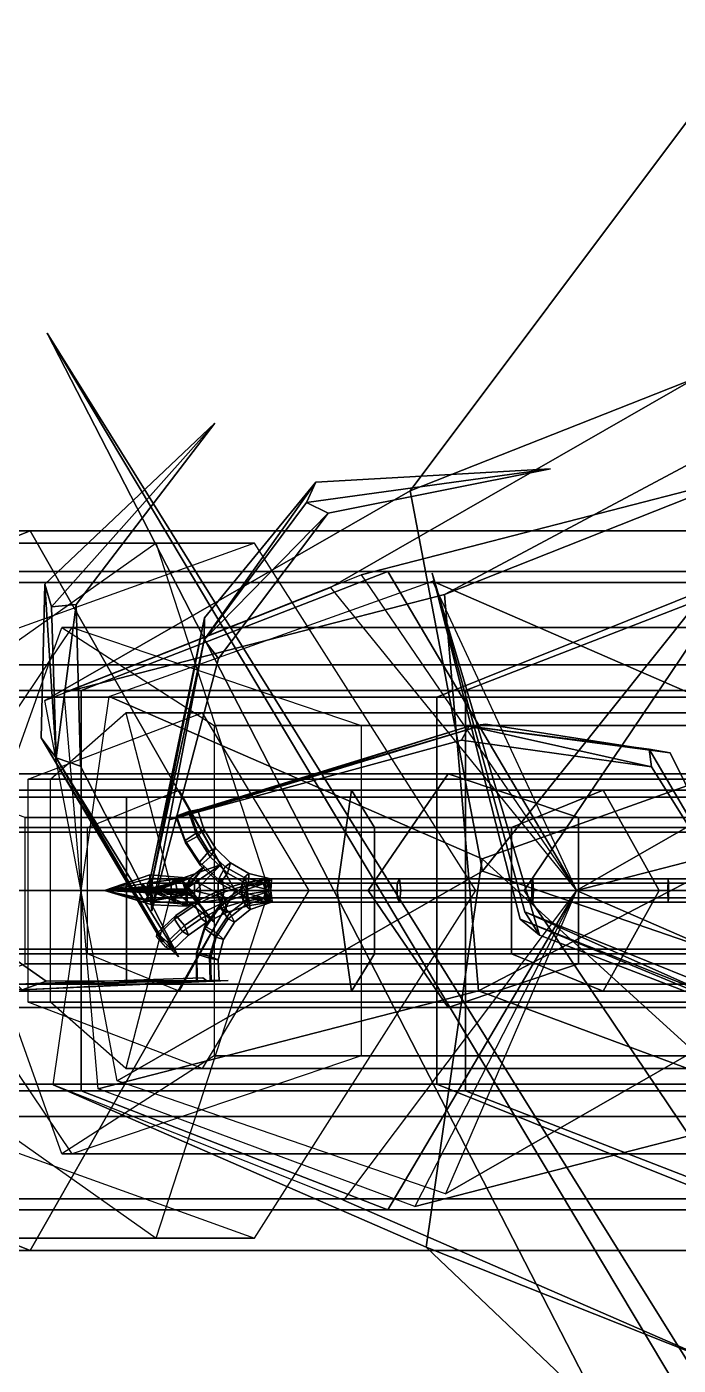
# Model space of a CAD drawing. Header units: metres. Extents: x -236 to 197, y -84 to 78.
# Drawn here: x 49.11 to 52.91, y -2.76 to 5.03 of the extents above; entities that cross this region are included whole.
import ezdxf

# ---------------------------------------------------------------- set-up
doc = ezdxf.new("R2010")
doc.units = ezdxf.units.M

msp = doc.modelspace()

# ---------------------------------------------------------------- linework, layer by layer
at = {"layer": 'Lacypla_Intrnd', "color": 3}
for points in [[(37.9834, 2.0213, 430.1003), (49.8681, 2.0213, 436.0681), (48.7991, 1.268, 438.1918), (36.5207, 1.268, 431.9746)], [(38.8823, 0, 428.9485), (50.525, 0, 434.7632), (49.8681, 2.0213, 436.0681), (37.9834, 2.0213, 430.1003)], [(44.138, 2.0213, 685.0472), (50.4405, 2.0213, 696.8314), (48.3437, 1.268, 697.9521), (41.9415, 1.268, 685.957)], [(45.4878, 0, 684.4881), (51.7289, 0, 696.1427), (50.4405, 2.0213, 696.8314), (44.138, 2.0213, 685.0472)], [(49.3795, 1.5316, 697.3283), (53.0419, 1.5316, 706.8227), (52.009, 0, 707.2211), (48.3466, 0, 697.7267)], [(49.3185, 1.5316, 437.1048), (58.1727, 1.5316, 442.1207), (57.627, 0, 443.084), (48.7728, 0, 438.0681)], [(50.2065, 0.9609, 435.5373), (59.0608, 0.9609, 440.5531), (58.1727, 1.5316, 442.1207), (49.3185, 1.5316, 437.1048)], [(51.0605, 0.9609, 696.6799), (54.7228, 0.9609, 706.1743), (53.0419, 1.5316, 706.8227), (49.3795, 1.5316, 697.3283)], [(53.0419, 1.5316, 706.8227), (55.4958, 1.5316, 716.6348), (54.4219, 0, 716.9039), (52.009, 0, 707.2211)], [(50.2065, -0.9609, 435.5373), (59.0608, -0.9609, 440.5531), (59.0608, 0.9609, 440.5531), (50.2065, 0.9609, 435.5373)], [(51.0605, -0.9609, 696.6799), (54.7228, -0.9609, 706.1743), (54.7228, 0.9609, 706.1743), (51.0605, 0.9609, 696.6799)], [(47.198, 0.5855, 219.884), (51.004, 0.5855, 220.6413), (50.9214, 0, 221.0563), (47.1359, 0, 220.3026)], [(47.2991, 0.3673, 219.2027), (51.1383, 0.3673, 219.9658), (51.004, 0.5855, 220.6413), (47.198, 0.5855, 219.884)], [(50.0011, 0.5855, 697.0235), (52.4689, 0.5855, 700.0305), (51.9365, 0.3673, 700.4674), (49.4687, 0.3673, 697.4604)], [(50.3282, 0, 696.755), (52.796, 0, 699.762), (52.4689, 0.5855, 700.0305), (50.0011, 0.5855, 697.0235)], [(51.004, 0.5855, 220.6413), (54.7681, 0.5855, 221.5844), (54.6653, 0, 221.9949), (50.9214, 0, 221.0563)], [(51.1383, 0.3673, 219.9658), (54.9354, 0.3673, 220.9163), (54.7681, 0.5855, 221.5844), (51.004, 0.5855, 220.6413)], [(52.4689, 0.5855, 700.0305), (55.4491, 0.5855, 702.4714), (55.0122, 0.3673, 703.0038), (51.9365, 0.3673, 700.4674)], [(52.796, 0, 699.762), (55.7176, 0, 702.1443), (55.4491, 0.5855, 702.4714), (52.4689, 0.5855, 700.0305)], [(47.2991, -0.3673, 219.2027), (51.1383, -0.3673, 219.9658), (51.1383, 0.3673, 219.9658), (47.2991, 0.3673, 219.2027)], [(49.4687, 0.3673, 697.4604), (51.9365, 0.3673, 700.4674), (51.9365, -0.3673, 700.4674), (49.4687, -0.3673, 697.4604)], [(51.1383, -0.3673, 219.9658), (54.9354, -0.3673, 220.9163), (54.9354, 0.3673, 220.9163), (51.1383, 0.3673, 219.9658)], [(51.9365, 0.3673, 700.4674), (55.0122, 0.3673, 703.0038), (55.0122, -0.3673, 703.0038), (51.9365, -0.3673, 700.4674)], [(37.9834, -2.0213, 430.1003), (49.8681, -2.0213, 436.0681), (50.525, 0, 434.7632), (38.8823, 0, 428.9485)], [(44.138, -2.0213, 685.0472), (50.4405, -2.0213, 696.8314), (51.7289, 0, 696.1427), (45.4878, 0, 684.4881)], [(47.1359, 0, 220.3026), (50.9214, 0, 221.0563), (51.004, -0.5855, 220.6413), (47.198, -0.5855, 219.884)], [(48.3466, 0, 697.7267), (52.009, 0, 707.2211), (53.0419, -1.5316, 706.8227), (49.3795, -1.5316, 697.3283)], [(48.7728, 0, 438.0681), (57.627, 0, 443.084), (58.1727, -1.5316, 442.1207), (49.3185, -1.5316, 437.1048)], [(50.0011, -0.5855, 697.0235), (52.4689, -0.5855, 700.0305), (52.796, 0, 699.762), (50.3282, 0, 696.755)], [(50.9214, 0, 221.0563), (54.6653, 0, 221.9949), (54.7681, -0.5855, 221.5844), (51.004, -0.5855, 220.6413)], [(52.009, 0, 707.2211), (54.4219, 0, 716.9039), (55.4958, -1.5316, 716.6348), (53.0419, -1.5316, 706.8227)], [(52.4689, -0.5855, 700.0305), (55.4491, -0.5855, 702.4714), (55.7176, 0, 702.1443), (52.796, 0, 699.762)], [(47.198, -0.5855, 219.884), (51.004, -0.5855, 220.6413), (51.1383, -0.3673, 219.9658), (47.2991, -0.3673, 219.2027)], [(49.4687, -0.3673, 697.4604), (51.9365, -0.3673, 700.4674), (52.4689, -0.5855, 700.0305), (50.0011, -0.5855, 697.0235)], [(51.004, -0.5855, 220.6413), (54.7681, -0.5855, 221.5844), (54.9354, -0.3673, 220.9163), (51.1383, -0.3673, 219.9658)], [(51.9365, -0.3673, 700.4674), (55.0122, -0.3673, 703.0038), (55.4491, -0.5855, 702.4714), (52.4689, -0.5855, 700.0305)], [(49.3185, -1.5316, 437.1048), (58.1727, -1.5316, 442.1207), (59.0608, -0.9609, 440.5531), (50.2065, -0.9609, 435.5373)], [(49.3795, -1.5316, 697.3283), (53.0419, -1.5316, 706.8227), (54.7228, -0.9609, 706.1743), (51.0605, -0.9609, 696.6799)], [(36.5207, -1.268, 431.9746), (48.7991, -1.268, 438.1918), (49.8681, -2.0213, 436.0681), (37.9834, -2.0213, 430.1003)], [(41.9415, -1.268, 685.957), (48.3437, -1.268, 697.9521), (50.4405, -2.0213, 696.8314), (44.138, -2.0213, 685.0472)]]:
    msp.add_3dface(points, dxfattribs=at)
at = {"layer": 'Lacypla_Leaf', "color": 3}
for points in [[(54.8426, -5.7574, 202.9584), (49.2328, 3.243, 203.5476), (55.1031, -6.5776, 204.1794)], [(54.8426, -5.7574, 202.9584), (55.1031, -6.5776, 204.1794), (49.2328, 3.243, 203.5476)], [(49.2328, 3.243, 203.5476), (54.2033, -6.4167, 204.8075), (55.1031, -6.5776, 204.1794)], [(49.2328, 3.243, 203.5476), (55.1031, -6.5776, 204.1794), (54.2033, -6.4167, 204.8075)], [(50.2086, 2.7205, 745.4937), (49.2198, 1.7829, 745.6181), (49.2592, 1.6513, 745.5983)], [(50.2086, 2.7205, 745.4937), (49.2592, 1.6513, 745.5983), (49.2198, 1.7829, 745.6181)], [(49.402, 1.6644, 745.4785), (50.2086, 2.7205, 745.4937), (49.2592, 1.6513, 745.5983)], [(49.402, 1.6644, 745.4785), (49.2592, 1.6513, 745.5983), (50.2086, 2.7205, 745.4937)], [(50.8688, 2.1965, 745.8843), (52.1639, 2.4542, 746.0347), (50.7439, 2.2577, 746.0092)], [(50.8688, 2.1965, 745.8843), (50.7439, 2.2577, 746.0092), (52.1639, 2.4542, 746.0347)], [(52.1639, 2.4542, 746.0347), (50.7979, 2.3772, 746.0547), (50.7439, 2.2577, 746.0092)], [(52.1639, 2.4542, 746.0347), (50.7439, 2.2577, 746.0092), (50.7979, 2.3772, 746.0547)], [(50.7439, 2.2577, 746.0092), (50.7979, 2.3772, 746.0547), (50.1475, 1.4594, 746.5576)], [(50.7439, 2.2577, 746.0092), (50.1475, 1.4594, 746.5576), (50.7979, 2.3772, 746.0547)], [(50.1475, 1.4594, 746.5576), (50.7979, 2.3772, 746.0547), (50.1496, 1.587, 746.6729)], [(50.1475, 1.4594, 746.5576), (50.1496, 1.587, 746.6729), (50.7979, 2.3772, 746.0547)], [(50.1475, 1.4594, 746.5576), (50.8688, 2.1965, 745.8843), (50.7439, 2.2577, 746.0092)], [(50.1475, 1.4594, 746.5576), (50.7439, 2.2577, 746.0092), (50.8688, 2.1965, 745.8843)], [(50.2306, 1.3508, 746.4393), (50.8688, 2.1965, 745.8843), (50.1475, 1.4594, 746.5576)], [(50.2306, 1.3508, 746.4393), (50.1475, 1.4594, 746.5576), (50.8688, 2.1965, 745.8843)], [(52.0132, -0.1229, 794.1156), (51.4749, 1.8477, 794.1727), (52.0987, -0.2591, 794.3538)], [(52.0132, -0.1229, 794.1156), (52.0987, -0.2591, 794.3538), (51.4749, 1.8477, 794.1727)], [(51.4749, 1.8477, 794.1727), (51.9874, -0.165, 794.5098), (52.0987, -0.2591, 794.3538)], [(51.4749, 1.8477, 794.1727), (52.0987, -0.2591, 794.3538), (51.9874, -0.165, 794.5098)], [(49.2865, 0.7721, 746.3194), (49.2198, 1.7829, 745.6181), (49.1978, 0.8885, 746.4095)], [(49.2865, 0.7721, 746.3194), (49.1978, 0.8885, 746.4095), (49.2198, 1.7829, 745.6181)], [(49.2592, 1.6513, 745.5983), (49.2198, 1.7829, 745.6181), (49.2865, 0.7721, 746.3194)], [(49.2592, 1.6513, 745.5983), (49.2865, 0.7721, 746.3194), (49.2198, 1.7829, 745.6181)], [(49.2865, 0.7721, 746.3194), (49.402, 1.6644, 745.4785), (49.2592, 1.6513, 745.5983)], [(49.2865, 0.7721, 746.3194), (49.2592, 1.6513, 745.5983), (49.402, 1.6644, 745.4785)], [(49.4277, 0.7242, 746.2172), (49.402, 1.6644, 745.4785), (49.2865, 0.7721, 746.3194)], [(49.4277, 0.7242, 746.2172), (49.2865, 0.7721, 746.3194), (49.402, 1.6644, 745.4785)], [(49.833, 0, 747.7592), (50.1496, 1.587, 746.6729), (49.8182, -0.0085, 747.8776)], [(49.833, 0, 747.7592), (49.8182, -0.0085, 747.8776), (50.1496, 1.587, 746.6729)], [(50.1496, 1.587, 746.6729), (49.833, 0, 747.7592), (50.1475, 1.4594, 746.5576)], [(50.1496, 1.587, 746.6729), (50.1475, 1.4594, 746.5576), (49.833, 0, 747.7592)], [(49.833, 0, 747.7592), (50.1475, 1.4594, 746.5576), (49.8421, -0.1172, 747.7216)], [(49.833, 0, 747.7592), (49.8421, -0.1172, 747.7216), (50.1475, 1.4594, 746.5576)], [(49.8421, -0.1172, 747.7216), (50.2306, 1.3508, 746.4393), (50.1475, 1.4594, 746.5576)], [(49.8421, -0.1172, 747.7216), (50.1475, 1.4594, 746.5576), (50.2306, 1.3508, 746.4393)], [(50.0408, 0.4494, 747.8168), (51.6907, 0.9574, 746.9848), (49.9442, 0.4112, 747.7501)], [(50.0408, 0.4494, 747.8168), (49.9442, 0.4112, 747.7501), (51.6907, 0.9574, 746.9848)], [(49.9442, 0.4112, 747.7501), (51.6443, 0.8752, 746.8306), (51.6907, 0.9574, 746.9848)], [(49.9442, 0.4112, 747.7501), (51.6907, 0.9574, 746.9848), (51.6443, 0.8752, 746.8306)], [(50.0408, 0.4494, 747.8168), (51.7876, 0.9696, 747.1263), (50.0072, 0.4303, 747.9301)], [(50.0408, 0.4494, 747.8168), (50.0072, 0.4303, 747.9301), (51.7876, 0.9696, 747.1263)], [(51.7876, 0.9696, 747.1263), (50.0408, 0.4494, 747.8168), (51.6907, 0.9574, 746.9848)], [(51.7876, 0.9696, 747.1263), (51.6907, 0.9574, 746.9848), (50.0408, 0.4494, 747.8168)], [(51.6443, 0.8752, 746.8306), (52.7513, 0.7203, 746.4055), (51.6907, 0.9574, 746.9848)], [(51.6443, 0.8752, 746.8306), (51.6907, 0.9574, 746.9848), (52.7513, 0.7203, 746.4055)], [(51.6907, 0.9574, 746.9848), (52.859, 0.8028, 746.6253), (51.7876, 0.9696, 747.1263)], [(51.6907, 0.9574, 746.9848), (51.7876, 0.9696, 747.1263), (52.859, 0.8028, 746.6253)], [(51.6907, 0.9574, 746.9848), (52.7513, 0.7203, 746.4055), (52.7377, 0.8229, 746.561)], [(51.6907, 0.9574, 746.9848), (52.7377, 0.8229, 746.561), (52.7513, 0.7203, 746.4055)], [(52.7377, 0.8229, 746.561), (52.859, 0.8028, 746.6253), (51.6907, 0.9574, 746.9848)], [(52.7377, 0.8229, 746.561), (51.6907, 0.9574, 746.9848), (52.859, 0.8028, 746.6253)], [(49.1978, 0.8885, 746.4095), (49.9122, -0.2976, 747.7811), (49.2865, 0.7721, 746.3194)], [(49.1978, 0.8885, 746.4095), (49.2865, 0.7721, 746.3194), (49.9122, -0.2976, 747.7811)], [(49.9122, -0.2976, 747.7811), (49.1978, 0.8885, 746.4095), (49.8986, -0.2922, 747.9)], [(49.9122, -0.2976, 747.7811), (49.8986, -0.2922, 747.9), (49.1978, 0.8885, 746.4095)], [(52.7513, 0.7203, 746.4055), (53.4569, -0.4057, 746.3927), (52.7377, 0.8229, 746.561)], [(52.7513, 0.7203, 746.4055), (52.7377, 0.8229, 746.561), (53.4569, -0.4057, 746.3927)], [(53.4569, -0.4057, 746.3927), (52.859, 0.8028, 746.6253), (52.7377, 0.8229, 746.561)], [(53.4569, -0.4057, 746.3927), (52.7377, 0.8229, 746.561), (52.859, 0.8028, 746.6253)], [(49.9122, -0.2976, 747.7811), (49.2865, 0.7721, 746.3194), (49.9974, -0.3853, 747.7647)], [(49.9122, -0.2976, 747.7811), (49.9974, -0.3853, 747.7647), (49.2865, 0.7721, 746.3194)], [(49.9974, -0.3853, 747.7647), (49.4277, 0.7242, 746.2172), (49.2865, 0.7721, 746.3194)], [(49.9974, -0.3853, 747.7647), (49.2865, 0.7721, 746.3194), (49.4277, 0.7242, 746.2172)], [(49.2282, -0.5261, 746.162), (48.5904, -0.0799, 745.254), (49.0885, -0.5772, 746.2646)], [(49.2282, -0.5261, 746.162), (49.0885, -0.5772, 746.2646), (48.5904, -0.0799, 745.254)], [(53.719, -0.809, 794.0759), (52.0132, -0.1229, 794.1156), (53.7308, -0.8877, 794.3423)], [(53.719, -0.809, 794.0759), (53.7308, -0.8877, 794.3423), (52.0132, -0.1229, 794.1156)], [(53.7308, -0.8877, 794.3423), (52.0132, -0.1229, 794.1156), (52.0987, -0.2591, 794.3538)], [(53.7308, -0.8877, 794.3423), (52.0987, -0.2591, 794.3538), (52.0132, -0.1229, 794.1156)], [(52.0987, -0.2591, 794.3538), (51.9874, -0.165, 794.5098), (53.7308, -0.8877, 794.3423)], [(52.0987, -0.2591, 794.3538), (53.7308, -0.8877, 794.3423), (51.9874, -0.165, 794.5098)], [(53.7308, -0.8877, 794.3423), (51.9874, -0.165, 794.5098), (53.6924, -0.8422, 794.5999)], [(53.7308, -0.8877, 794.3423), (53.6924, -0.8422, 794.5999), (51.9874, -0.165, 794.5098)], [(50.1629, -0.5241, 747.8506), (48.9353, -0.5477, 746.3369), (50.1392, -0.5066, 747.9666)], [(50.1629, -0.5241, 747.8506), (50.1392, -0.5066, 747.9666), (48.9353, -0.5477, 746.3369)], [(48.9353, -0.5477, 746.3369), (50.1629, -0.5241, 747.8506), (49.0885, -0.5772, 746.2646)], [(48.9353, -0.5477, 746.3369), (49.0885, -0.5772, 746.2646), (50.1629, -0.5241, 747.8506)], [(50.1629, -0.5241, 747.8506), (49.0885, -0.5772, 746.2646), (50.2862, -0.5225, 747.8447)], [(50.1629, -0.5241, 747.8506), (50.2862, -0.5225, 747.8447), (49.0885, -0.5772, 746.2646)], [(50.2862, -0.5225, 747.8447), (49.2282, -0.5261, 746.162), (49.0885, -0.5772, 746.2646)], [(50.2862, -0.5225, 747.8447), (49.0885, -0.5772, 746.2646), (49.2282, -0.5261, 746.162)]]:
    msp.add_3dface(points, dxfattribs=at)
at = {"layer": 'Lacypla_Mrstm', "color": 3}
for points in [[(49.5679, 0, 436.6646), (49.8319, 0.0915, 436.7837), (49.8274, 0.0089, 436.8053)], [(49.5679, 0, 436.6646), (49.8274, 0.0089, 436.8053), (49.8319, 0.0915, 436.7837)], [(49.8319, 0.0915, 436.7837), (50.0684, 0.0719, 436.8565), (49.8274, 0.0089, 436.8053)], [(49.8319, 0.0915, 436.7837), (49.8274, 0.0089, 436.8053), (50.0684, 0.0719, 436.8565)], [(50.0057, -0.0258, 436.9811), (50.1502, 0.1419, 437.0851), (50.0387, -0.0019, 436.9156)], [(50.0057, -0.0258, 436.9811), (50.0387, -0.0019, 436.9156), (50.1502, 0.1419, 437.0851)], [(50.0212, 0.0735, 436.9503), (50.2459, 0.1525, 436.895), (50.0417, 0.0113, 436.9095)], [(50.0212, 0.0735, 436.9503), (50.0417, 0.0113, 436.9095), (50.2459, 0.1525, 436.895)], [(50.1502, 0.1419, 437.0851), (50.0626, 0.0703, 436.868), (50.0387, -0.0019, 436.9156)], [(50.1502, 0.1419, 437.0851), (50.0387, -0.0019, 436.9156), (50.0626, 0.0703, 436.868)], [(50.2459, 0.1525, 436.895), (50.0801, -0.0166, 436.8333), (50.0417, 0.0113, 436.9095)], [(50.2459, 0.1525, 436.895), (50.0417, 0.0113, 436.9095), (50.0801, -0.0166, 436.8333)], [(49.837, -0.0021, 436.7861), (49.8323, 0.0717, 436.7955), (49.5679, 0, 436.6646)], [(49.837, -0.0021, 436.7861), (49.5679, 0, 436.6646), (49.8323, 0.0717, 436.7955)], [(49.5679, 0, 436.6646), (49.789, 0.0404, 436.8689), (49.8263, -0.0057, 436.8073)], [(49.5679, 0, 436.6646), (49.8263, -0.0057, 436.8073), (49.789, 0.0404, 436.8689)], [(49.8341, 0.0112, 436.7919), (49.8011, 0.0244, 436.8575), (49.5679, 0, 436.6646)], [(49.8341, 0.0112, 436.7919), (49.5679, 0, 436.6646), (49.8011, 0.0244, 436.8575)], [(49.8323, -0.0125, 436.7955), (49.8623, 0.0206, 436.7358), (49.5679, 0, 436.6646)], [(49.8323, -0.0125, 436.7955), (49.5679, 0, 436.6646), (49.8623, 0.0206, 436.7358)], [(49.5679, 0, 436.6646), (49.8673, 0.0148, 436.7133), (49.8341, 0.0112, 436.7919)], [(49.5679, 0, 436.6646), (49.8341, 0.0112, 436.7919), (49.8673, 0.0148, 436.7133)], [(49.8274, 0.0089, 436.8053), (49.8121, -0.0575, 436.8355), (49.5679, 0, 436.6646)], [(49.8274, 0.0089, 436.8053), (49.5679, 0, 436.6646), (49.8121, -0.0575, 436.8355)], [(49.789, 0.0404, 436.8689), (50.0212, 0.0735, 436.9503), (49.8263, -0.0057, 436.8073)], [(49.789, 0.0404, 436.8689), (49.8263, -0.0057, 436.8073), (50.0212, 0.0735, 436.9503)], [(50.0108, -0.0322, 436.971), (49.8011, 0.0244, 436.8575), (49.8341, 0.0112, 436.7919)], [(50.0108, -0.0322, 436.971), (49.8341, 0.0112, 436.7919), (49.8011, 0.0244, 436.8575)], [(50.0484, -0.0807, 436.8962), (49.8121, -0.0575, 436.8355), (49.8274, 0.0089, 436.8053)], [(50.0484, -0.0807, 436.8962), (49.8274, 0.0089, 436.8053), (49.8121, -0.0575, 436.8355)], [(49.8263, -0.0057, 436.8073), (50.0212, 0.0735, 436.9503), (50.0417, 0.0113, 436.9095)], [(49.8263, -0.0057, 436.8073), (50.0417, 0.0113, 436.9095), (50.0212, 0.0735, 436.9503)], [(50.0801, -0.0166, 436.8333), (49.8263, -0.0057, 436.8073), (50.0417, 0.0113, 436.9095)], [(50.0801, -0.0166, 436.8333), (50.0417, 0.0113, 436.9095), (49.8263, -0.0057, 436.8073)], [(49.8274, 0.0089, 436.8053), (50.0684, 0.0719, 436.8565), (50.0483, 0.009, 436.8964)], [(49.8274, 0.0089, 436.8053), (50.0483, 0.009, 436.8964), (50.0684, 0.0719, 436.8565)], [(50.0484, -0.0807, 436.8962), (49.8274, 0.0089, 436.8053), (50.0483, 0.009, 436.8964)], [(50.0484, -0.0807, 436.8962), (50.0483, 0.009, 436.8964), (49.8274, 0.0089, 436.8053)], [(50.02, 0.0607, 436.9526), (49.8323, 0.0717, 436.7955), (49.837, -0.0021, 436.7861)], [(50.02, 0.0607, 436.9526), (49.837, -0.0021, 436.7861), (49.8323, 0.0717, 436.7955)], [(50.0626, 0.0703, 436.868), (49.8323, -0.0125, 436.7955), (50.0387, -0.0019, 436.9156)], [(50.0626, 0.0703, 436.868), (50.0387, -0.0019, 436.9156), (49.8323, -0.0125, 436.7955)], [(50.0626, 0.0703, 436.868), (49.8623, 0.0206, 436.7358), (49.8323, -0.0125, 436.7955)], [(50.0626, 0.0703, 436.868), (49.8323, -0.0125, 436.7955), (49.8623, 0.0206, 436.7358)], [(49.8673, 0.0148, 436.7133), (50.0822, -0.0304, 436.829), (49.8341, 0.0112, 436.7919)], [(49.8673, 0.0148, 436.7133), (49.8341, 0.0112, 436.7919), (50.0822, -0.0304, 436.829)], [(49.8341, 0.0112, 436.7919), (50.0822, -0.0304, 436.829), (50.0493, -0.006, 436.8943)], [(49.8341, 0.0112, 436.7919), (50.0493, -0.006, 436.8943), (50.0822, -0.0304, 436.829)], [(50.0108, -0.0322, 436.971), (49.8341, 0.0112, 436.7919), (50.0493, -0.006, 436.8943)], [(50.0108, -0.0322, 436.971), (50.0493, -0.006, 436.8943), (49.8341, 0.0112, 436.7919)], [(50.02, 0.0607, 436.9526), (49.837, -0.0021, 436.7861), (50.0433, -0.0125, 436.9063)], [(50.02, 0.0607, 436.9526), (50.0433, -0.0125, 436.9063), (49.837, -0.0021, 436.7861)], [(50.1247, -0.0636, 437.1357), (50.02, 0.0607, 436.9526), (50.0433, -0.0125, 436.9063)], [(50.1247, -0.0636, 437.1357), (50.0433, -0.0125, 436.9063), (50.02, 0.0607, 436.9526)], [(50.0684, 0.0719, 436.8565), (50.2805, -0.0462, 436.8263), (50.0483, 0.009, 436.8964)], [(50.0684, 0.0719, 436.8565), (50.0483, 0.009, 436.8964), (50.2805, -0.0462, 436.8263)], [(50.2805, -0.0462, 436.8263), (50.0484, -0.0807, 436.8962), (50.0483, 0.009, 436.8964)], [(50.2805, -0.0462, 436.8263), (50.0483, 0.009, 436.8964), (50.0484, -0.0807, 436.8962)], [(49.8263, -0.0057, 436.8073), (49.8499, -0.0588, 436.7605), (49.5679, 0, 436.6646)], [(49.8263, -0.0057, 436.8073), (49.5679, 0, 436.6646), (49.8499, -0.0588, 436.7605)], [(49.5679, 0, 436.6646), (49.7974, -0.0662, 436.8522), (49.8323, -0.0125, 436.7955)], [(49.5679, 0, 436.6646), (49.8323, -0.0125, 436.7955), (49.7974, -0.0662, 436.8522)], [(49.5679, 0, 436.6646), (49.8455, -0.0819, 436.7566), (49.837, -0.0021, 436.7861)], [(49.5679, 0, 436.6646), (49.837, -0.0021, 436.7861), (49.8455, -0.0819, 436.7566)], [(49.7974, -0.0662, 436.8522), (50.0057, -0.0258, 436.9811), (49.8323, -0.0125, 436.7955)], [(49.7974, -0.0662, 436.8522), (49.8323, -0.0125, 436.7955), (50.0057, -0.0258, 436.9811)], [(50.0801, -0.0166, 436.8333), (49.8499, -0.0588, 436.7605), (49.8263, -0.0057, 436.8073)], [(50.0801, -0.0166, 436.8333), (49.8263, -0.0057, 436.8073), (49.8499, -0.0588, 436.7605)], [(49.8323, -0.0125, 436.7955), (50.0057, -0.0258, 436.9811), (50.0387, -0.0019, 436.9156)], [(49.8323, -0.0125, 436.7955), (50.0387, -0.0019, 436.9156), (50.0057, -0.0258, 436.9811)], [(49.8455, -0.0819, 436.7566), (50.0432, -0.0897, 436.9066), (49.837, -0.0021, 436.7861)], [(49.8455, -0.0819, 436.7566), (49.837, -0.0021, 436.7861), (50.0432, -0.0897, 436.9066)], [(49.837, -0.0021, 436.7861), (50.0432, -0.0897, 436.9066), (50.0433, -0.0125, 436.9063)], [(49.837, -0.0021, 436.7861), (50.0433, -0.0125, 436.9063), (50.0432, -0.0897, 436.9066)], [(50.2045, -0.1817, 436.9773), (50.0108, -0.0322, 436.971), (50.0493, -0.006, 436.8943)], [(50.2045, -0.1817, 436.9773), (50.0493, -0.006, 436.8943), (50.0108, -0.0322, 436.971)], [(50.0432, -0.0897, 436.9066), (50.1247, -0.0636, 437.1357), (50.0433, -0.0125, 436.9063)], [(50.0432, -0.0897, 436.9066), (50.0433, -0.0125, 436.9063), (50.1247, -0.0636, 437.1357)], [(50.0822, -0.0304, 436.829), (50.2045, -0.1817, 436.9773), (50.0493, -0.006, 436.8943)], [(50.0822, -0.0304, 436.829), (50.0493, -0.006, 436.8943), (50.2045, -0.1817, 436.9773)]]:
    msp.add_3dface(points, dxfattribs=at)
at = {"layer": 'Lacypla_Petiole', "color": 3}
for points in [[(53.007, 2.9827, 487.7059), (54.503, 5.0264, 489.8302), (52.9543, 4.4705, 491.4252), (51.3458, 2.3256, 489.1413)], [(51.3458, 2.3256, 489.1413), (52.9543, 4.4705, 491.4252), (53.7536, 2.5988, 492.5601), (51.7668, 0.1128, 489.739)], [(53.2742, 2.4074, 488.0854), (55.2624, 3.4759, 490.9085), (53.592, 2.8136, 492.3306), (51.5466, 1.7228, 489.4263)], [(50.8818, 1.7635, 484.6884), (53.007, 2.9827, 487.7059), (51.3458, 2.3256, 489.1413), (49.2207, 1.1063, 486.1238)], [(52.3148, 0, 484.3918), (54.4399, 1.2192, 487.4093), (53.007, 2.9827, 487.7059), (50.8818, 1.7635, 484.6884)], [(51.5466, 1.7228, 489.4263), (53.592, 2.8136, 492.3306), (53.9815, 0.5836, 492.8837), (51.7435, -0.5822, 489.7059)], [(51.7668, 0.1128, 489.739), (53.7536, 2.5988, 492.5601), (55.7771, 2.0429, 491.6393), (53.6778, -0.5442, 488.6585)], [(51.0604, 1.8371, 484.942), (53.2742, 2.4074, 488.0854), (51.5466, 1.7228, 489.4263), (49.3327, 1.1525, 486.2829)], [(52.3148, 0, 484.3918), (54.5287, 0.5703, 487.5352), (53.2742, 2.4074, 488.0854), (51.0604, 1.8371, 484.942)], [(49.2207, 1.1063, 486.1238), (51.3458, 2.3256, 489.1413), (51.7668, 0.1128, 489.739), (49.6416, -1.1063, 486.7215)], [(34.1989, 2.0935, 240.8408), (49.1349, 2.0935, 259.9741), (47.1937, 1.3133, 261.4891), (32.1185, 1.3133, 242.1582)], [(35.4773, 0, 240.0312), (50.3278, 0, 259.0431), (49.1349, 2.0935, 259.9741), (34.1989, 2.0935, 240.8408)], [(49.1349, 2.0935, 259.9741), (65.8744, 2.0935, 277.5513), (64.091, 1.3133, 279.2492), (47.1937, 1.3133, 261.4891)], [(50.3278, 0, 259.0431), (66.9703, 0, 276.5079), (65.8744, 2.0935, 277.5513), (49.1349, 2.0935, 259.9741)], [(38.8155, 1.8572, 467.5608), (51.2172, 1.8572, 485.1647), (49.4311, 1.1651, 486.4227), (36.9147, 1.1651, 468.6375)], [(40.3679, 1.7935, 593.8506), (53.1638, 1.7935, 610.2423), (51.5007, 1.1251, 611.5402), (38.5856, 1.1251, 594.9792)], [(39.9835, 0, 466.8991), (52.3148, 0, 484.3918), (51.2172, 1.8572, 485.1647), (38.8155, 1.8572, 467.5608)], [(41.4631, 0, 593.157), (54.1857, 0, 609.4448), (53.1638, 1.7935, 610.2423), (40.3679, 1.7935, 593.8506)], [(51.2172, 1.8572, 485.1647), (53.4554, 1.8572, 488.3426), (51.6693, 1.1651, 489.6005), (49.4311, 1.1651, 486.4227)], [(51.4771, 1.8015, 485.5337), (53.6481, 0.8571, 488.6163), (51.7652, 0.1858, 489.7368), (49.5942, 1.1302, 486.6541)], [(52.3148, 0, 484.3918), (54.5529, 0, 487.5696), (53.4554, 1.8572, 488.3426), (51.2172, 1.8572, 485.1647)], [(52.3148, 0, 484.3918), (54.4858, -0.9444, 487.4744), (53.6481, 0.8571, 488.6163), (51.4771, 1.8015, 485.5337)], [(53.1638, 1.7935, 610.2423), (67.5047, 1.7935, 625.3008), (65.9768, 1.1251, 626.7556), (51.5007, 1.1251, 611.5402)], [(53.4554, 1.8572, 488.3426), (55.6935, 1.8572, 491.5204), (53.9074, 1.1651, 492.7784), (51.6693, 1.1651, 489.6005)], [(49.3327, 1.1525, 486.2829), (51.5466, 1.7228, 489.4263), (51.7435, -0.5822, 489.7059), (49.5296, -1.1525, 486.5624)], [(47.1937, 1.3133, 261.4891), (64.091, 1.3133, 279.2492), (64.091, -1.3133, 279.2492), (47.1937, -1.3133, 261.4891)], [(51.5527, -1.7635, 485.6411), (53.6778, -0.5442, 488.6585), (54.4399, 1.2192, 487.4093), (52.3148, 0, 484.3918)], [(36.9147, 1.1651, 468.6375), (49.4311, 1.1651, 486.4227), (49.4311, -1.1651, 486.4227), (36.9147, -1.1651, 468.6375)], [(38.5856, 1.1251, 594.9792), (51.5007, 1.1251, 611.5402), (51.5007, -1.1251, 611.5402), (38.5856, -1.1251, 594.9792)], [(49.5942, 1.1302, 486.6541), (51.7652, 0.1858, 489.7368), (51.4392, -2.0747, 489.2738), (49.2681, -1.1302, 486.1912)], [(49.4311, 1.1651, 486.4227), (51.6693, 1.1651, 489.6005), (51.6693, -1.1651, 489.6005), (49.4311, -1.1651, 486.4227)], [(51.5007, 1.1251, 611.5402), (65.9768, 1.1251, 626.7556), (65.9768, -1.1251, 626.7556), (51.5007, -1.1251, 611.5402)], [(51.6693, 1.1651, 489.6005), (53.9074, 1.1651, 492.7784), (53.9074, -1.1651, 492.7784), (51.6693, -1.1651, 489.6005)], [(50.1358, 1.0346, 696.9563), (56.8185, 1.0346, 706.9578), (55.8067, 0.649, 707.6339), (49.1239, 0.649, 697.6324)], [(49.6909, 1.0346, 436.3457), (60.9135, 1.0346, 440.6748), (60.4756, 0.649, 441.8102), (49.2529, 0.649, 437.4811)], [(49.96, 0, 435.648), (61.1827, 0, 439.9771), (60.9135, 1.0346, 440.6748), (49.6909, 1.0346, 436.3457)], [(50.7575, 0, 696.5408), (57.4403, 0, 706.5423), (56.8185, 1.0346, 706.9578), (50.1358, 1.0346, 696.9563)], [(53.6481, 0.8571, 488.6163), (55.8662, -1.1387, 491.7658), (53.8923, -1.7491, 492.757), (51.7652, 0.1858, 489.7368)], [(51.5671, 0.679, 762.0176), (48.3755, 0.679, 769.215), (47.9268, 0, 769.0161), (51.1011, 0, 761.8636)], [(52.3256, 0.426, 762.2681), (49.1058, 0.426, 769.5387), (48.3755, 0.679, 769.215), (51.5671, 0.679, 762.0176)], [(49.1239, 0.649, 697.6324), (55.8067, 0.649, 707.6339), (55.8067, -0.649, 707.6339), (49.1239, -0.649, 697.6324)], [(49.2529, 0.649, 437.4811), (60.4756, 0.649, 441.8102), (60.4756, -0.649, 441.8102), (49.2529, -0.649, 437.4811)], [(54.0379, 0.679, 754.542), (51.5671, 0.679, 762.0176), (51.1011, 0, 761.8636), (53.559, 0, 754.4344)], [(54.8172, 0.426, 754.717), (52.3256, 0.426, 762.2681), (51.5671, 0.679, 762.0176), (54.0379, 0.679, 754.542)], [(51.3742, -1.8371, 485.3875), (53.588, -1.2668, 488.531), (54.5287, 0.5703, 487.5352), (52.3148, 0, 484.3918)], [(51.7435, -0.5822, 489.7059), (53.9815, 0.5836, 492.8837), (55.8833, -0.0786, 491.79), (53.588, -1.2668, 488.531)], [(43.3785, 0, 218.5496), (49.6963, 0, 218.5496), (49.6963, 0.5433, 218.9424), (43.3785, 0.5433, 218.9424)], [(43.3785, 0.5433, 218.9424), (49.6963, 0.5433, 218.9424), (49.6963, 0.3408, 219.5815), (43.3785, 0.3408, 219.5815)], [(49.6963, 0, 218.5496), (55.9276, 0, 217.9331), (55.9661, 0.5433, 218.324), (49.6963, 0.5433, 218.9424)], [(49.6963, 0.5433, 218.9424), (55.9661, 0.5433, 218.324), (56.0288, 0.3408, 218.96), (49.6963, 0.3408, 219.5815)], [(50.1474, 0.3532, 747.8229), (50.1084, 0.4723, 747.8122), (50.0599, 0.4494, 747.7477), (50.106, 0.3155, 747.7605)], [(50.1058, 0.3391, 747.8944), (50.0642, 0.4638, 747.8829), (50.1084, 0.4723, 747.8122), (50.1474, 0.3532, 747.8229)], [(52.3256, -0.426, 762.2681), (49.1058, -0.426, 769.5387), (49.1058, 0.426, 769.5387), (52.3256, 0.426, 762.2681)], [(50.106, 0.3155, 747.7605), (50.0599, 0.4494, 747.7477), (49.9851, 0.4265, 747.7781), (50.0385, 0.2777, 747.7928)], [(50.0385, 0.2777, 747.7928), (49.9851, 0.4265, 747.7781), (49.9867, 0.435, 747.8615), (50.0375, 0.2918, 747.8755)], [(50.0375, 0.2918, 747.8755), (49.9867, 0.435, 747.8615), (50.0642, 0.4638, 747.8829), (50.1058, 0.3391, 747.8944)], [(54.8172, -0.426, 754.717), (52.3256, -0.426, 762.2681), (52.3256, 0.426, 762.2681), (54.8172, 0.426, 754.717)], [(43.3785, 0.3408, 219.5815), (49.6963, 0.3408, 219.5815), (49.6963, -0.3408, 219.5815), (43.3785, -0.3408, 219.5815)], [(49.6963, 0.3408, 219.5815), (56.0288, 0.3408, 218.96), (56.0288, -0.3408, 218.96), (49.6963, -0.3408, 219.5815)], [(50.1202, 0.1655, 747.8984), (50.0375, 0.2918, 747.8755), (50.1058, 0.3391, 747.8944), (50.1754, 0.2287, 747.9136)], [(50.1822, 0.1971, 747.7816), (50.106, 0.3155, 747.7605), (50.0385, 0.2777, 747.7928), (50.1251, 0.1468, 747.8168)], [(50.1754, 0.2287, 747.9136), (50.1058, 0.3391, 747.8944), (50.1474, 0.3532, 747.8229), (50.2131, 0.2475, 747.8411)], [(50.2131, 0.2475, 747.8411), (50.1474, 0.3532, 747.8229), (50.106, 0.3155, 747.7605), (50.1822, 0.1971, 747.7816)], [(50.1251, 0.1468, 747.8168), (50.0385, 0.2777, 747.7928), (50.0375, 0.2918, 747.8755), (50.1202, 0.1655, 747.8984)], [(50.2688, 0.1392, 747.9395), (50.1754, 0.2287, 747.9136), (50.2131, 0.2475, 747.8411), (50.3016, 0.1616, 747.8656)], [(50.3016, 0.1616, 747.8656), (50.2131, 0.2475, 747.8411), (50.1822, 0.1971, 747.7816), (50.2838, 0.1016, 747.8097)], [(50.23, 0.064, 747.9288), (50.1202, 0.1655, 747.8984), (50.1754, 0.2287, 747.9136), (50.2688, 0.1392, 747.9395)], [(50.2398, 0.0417, 747.8485), (50.1251, 0.1468, 747.8168), (50.1202, 0.1655, 747.8984), (50.23, 0.064, 747.9288)], [(50.2838, 0.1016, 747.8097), (50.1822, 0.1971, 747.7816), (50.1251, 0.1468, 747.8168), (50.2398, 0.0417, 747.8485)], [(50.3803, 0.0759, 747.9703), (50.2688, 0.1392, 747.9395), (50.3016, 0.1616, 747.8656), (50.4076, 0.1005, 747.895)], [(50.4076, 0.1005, 747.895), (50.3016, 0.1616, 747.8656), (50.2838, 0.1016, 747.8097), (50.4048, 0.0346, 747.8431)], [(51.7652, 0.1858, 489.7368), (53.8923, -1.7491, 492.757), (53.2598, -3.8043, 491.8589), (51.4392, -2.0747, 489.2738)], [(49.6416, -1.1063, 486.7215), (51.7668, 0.1128, 489.739), (53.6778, -0.5442, 488.6585), (51.5527, -1.7635, 485.6411)], [(50.3604, -0.0068, 747.9648), (50.23, 0.064, 747.9288), (50.2688, 0.1392, 747.9395), (50.3803, 0.0759, 747.9703)], [(50.4048, 0.0346, 747.8431), (50.2838, 0.1016, 747.8097), (50.2398, 0.0417, 747.8485), (50.3758, -0.0314, 747.8861)], [(50.5133, 0.0414, 748.0071), (50.3803, 0.0759, 747.9703), (50.4076, 0.1005, 747.895), (50.5406, 0.0659, 747.9318)], [(50.5406, 0.0659, 747.9318), (50.4076, 0.1005, 747.895), (50.4048, 0.0346, 747.8431), (50.5378, 0, 747.8799)], [(49.9548, 0.0427, 747.8525), (49.8177, 0.0427, 747.8146), (49.839, 0.068, 747.7375), (49.9762, 0.068, 747.7755)], [(49.9548, -0.0427, 747.8525), (49.8177, -0.0427, 747.8146), (49.8177, 0.0427, 747.8146), (49.9548, 0.0427, 747.8525)], [(49.9762, 0.068, 747.7755), (49.839, 0.068, 747.7375), (49.8521, 0, 747.6901), (49.9893, 0, 747.7281)], [(50.092, 0.0427, 747.8905), (49.9548, 0.0427, 747.8525), (49.9762, 0.068, 747.7755), (50.1133, 0.068, 747.8134)], [(50.092, -0.0427, 747.8905), (49.9548, -0.0427, 747.8525), (49.9548, 0.0427, 747.8525), (50.092, 0.0427, 747.8905)], [(50.1133, 0.068, 747.8134), (49.9762, 0.068, 747.7755), (49.9893, 0, 747.7281), (50.1264, 0, 747.7661)], [(50.2291, 0.0427, 747.9285), (50.092, 0.0427, 747.8905), (50.1133, 0.068, 747.8134), (50.2504, 0.068, 747.8514)], [(50.2291, -0.0427, 747.9285), (50.092, -0.0427, 747.8905), (50.092, 0.0427, 747.8905), (50.2291, 0.0427, 747.9285)], [(50.2246, -0.0214, 747.9272), (50.095, -0.0844, 747.8914), (50.1058, -0.0616, 747.8114), (50.2388, 0.0029, 747.8482)], [(50.2388, 0.0029, 747.8482), (50.1058, -0.0616, 747.8114), (50.147, -0.123, 747.7718), (50.2709, -0.0622, 747.8061)], [(50.2504, 0.068, 747.8514), (50.1133, 0.068, 747.8134), (50.1264, 0, 747.7661), (50.2635, 0, 747.804)], [(50.3617, 0.0213, 747.9652), (50.2246, -0.0214, 747.9272), (50.2388, 0.0029, 747.8482), (50.3794, 0.0464, 747.8871)], [(50.3737, -0.0631, 747.9685), (50.2484, -0.1029, 747.9338), (50.2246, -0.0214, 747.9272), (50.3617, 0.0213, 747.9652)], [(50.3662, 0.0427, 747.9664), (50.2291, 0.0427, 747.9285), (50.2504, 0.068, 747.8514), (50.3876, 0.068, 747.8893)], [(50.3662, -0.0427, 747.9664), (50.2291, -0.0427, 747.9285), (50.2291, 0.0427, 747.9285), (50.3662, 0.0427, 747.9664)], [(50.3758, -0.0314, 747.8861), (50.2398, 0.0417, 747.8485), (50.23, 0.064, 747.9288), (50.3604, -0.0068, 747.9648)], [(50.3603, -0.0041, 747.9648), (50.2385, -0.0951, 747.9312), (50.2453, -0.0748, 747.85), (50.3739, 0.0199, 747.8856)], [(50.3794, 0.0464, 747.8871), (50.2388, 0.0029, 747.8482), (50.2709, -0.0622, 747.8061), (50.4021, -0.0209, 747.8424)], [(50.3739, 0.0199, 747.8856), (50.2453, -0.0748, 747.85), (50.2974, -0.1293, 747.8135), (50.4076, -0.0446, 747.8439)], [(50.3876, 0.068, 747.8893), (50.2504, 0.068, 747.8514), (50.2635, 0, 747.804), (50.4007, 0, 747.842)], [(50.4905, 0.0405, 748.0009), (50.3603, -0.0041, 747.9648), (50.3739, 0.0199, 747.8856), (50.5041, 0.0645, 747.9216)], [(50.5163, -0.0405, 748.008), (50.386, -0.0851, 747.972), (50.3603, -0.0041, 747.9648), (50.4905, 0.0405, 748.0009)], [(50.4934, -0.0414, 748.0016), (50.3604, -0.0068, 747.9648), (50.3803, 0.0759, 747.9703), (50.5133, 0.0414, 748.0071)], [(50.4973, 0.0422, 748.0027), (50.3617, 0.0213, 747.9652), (50.3794, 0.0464, 747.8871), (50.5151, 0.0673, 747.9247)], [(50.5094, -0.0422, 748.006), (50.3737, -0.0631, 747.9685), (50.3617, 0.0213, 747.9652), (50.4973, 0.0422, 748.0027)], [(50.5034, 0.0427, 748.0044), (50.3662, 0.0427, 747.9664), (50.3876, 0.068, 747.8893), (50.5247, 0.068, 747.9273)], [(50.5034, -0.0427, 748.0044), (50.3662, -0.0427, 747.9664), (50.3662, 0.0427, 747.9664), (50.5034, 0.0427, 748.0044)], [(50.5041, 0.0645, 747.9216), (50.3739, 0.0199, 747.8856), (50.4076, -0.0446, 747.8439), (50.5378, 0, 747.8799)], [(50.5378, 0, 747.8799), (50.4048, 0.0346, 747.8431), (50.3758, -0.0314, 747.8861), (50.5088, -0.0659, 747.9229)], [(50.5151, 0.0673, 747.9247), (50.3794, 0.0464, 747.8871), (50.4021, -0.0209, 747.8424), (50.5378, 0, 747.8799)], [(50.5247, 0.068, 747.9273), (50.3876, 0.068, 747.8893), (50.4007, 0, 747.842), (50.5378, 0, 747.8799)], [(51.2707, 0.0427, 748.2164), (50.5034, 0.0427, 748.0044), (50.5247, 0.068, 747.9273), (51.2844, 0.068, 748.1376)], [(51.2707, -0.0427, 748.2164), (50.5034, -0.0427, 748.0044), (50.5034, 0.0427, 748.0044), (51.2707, 0.0427, 748.2164)], [(51.2844, 0.068, 748.1376), (50.5247, 0.068, 747.9273), (50.5378, 0, 747.8799), (51.2928, 0, 748.0892)], [(52.0552, 0.0427, 748.3523), (51.2707, 0.0427, 748.2164), (51.2844, 0.068, 748.1376), (52.0611, 0.068, 748.2725)], [(52.0552, -0.0427, 748.3523), (51.2707, -0.0427, 748.2164), (51.2707, 0.0427, 748.2164), (52.0552, 0.0427, 748.3523)], [(52.0611, 0.068, 748.2725), (51.2844, 0.068, 748.1376), (51.2928, 0, 748.0892), (52.0647, 0, 748.2235)], [(52.8491, 0.0427, 748.4106), (52.0552, 0.0427, 748.3523), (52.0611, 0.068, 748.2725), (52.8471, 0.068, 748.3306)], [(52.8491, -0.0427, 748.4106), (52.0552, -0.0427, 748.3523), (52.0552, 0.0427, 748.3523), (52.8491, 0.0427, 748.4106)], [(52.8471, 0.068, 748.3306), (52.0611, 0.068, 748.2725), (52.0647, 0, 748.2235), (52.8459, 0, 748.2815)], [(53.6352, 0.068, 748.3114), (52.8471, 0.068, 748.3306), (52.8459, 0, 748.2815), (53.6292, 0, 748.2626)], [(53.645, 0.0427, 748.3907), (52.8491, 0.0427, 748.4106), (52.8471, 0.068, 748.3306), (53.6352, 0.068, 748.3114)], [(53.645, -0.0427, 748.3907), (52.8491, -0.0427, 748.4106), (52.8491, 0.0427, 748.4106), (53.645, 0.0427, 748.3907)], [(34.1989, -2.0935, 240.8408), (49.1349, -2.0935, 259.9741), (50.3278, 0, 259.0431), (35.4773, 0, 240.0312)], [(38.8155, -1.8572, 467.5608), (51.2172, -1.8572, 485.1647), (52.3148, 0, 484.3918), (39.9835, 0, 466.8991)], [(40.3679, -1.7935, 593.8506), (53.1638, -1.7935, 610.2423), (54.1857, 0, 609.4448), (41.4631, 0, 593.157)], [(43.3785, -0.5433, 218.9424), (49.6963, -0.5433, 218.9424), (49.6963, 0, 218.5496), (43.3785, 0, 218.5496)], [(51.1011, 0, 761.8636), (47.9268, 0, 769.0161), (48.3755, -0.679, 769.215), (51.5671, -0.679, 762.0176)], [(49.1349, -2.0935, 259.9741), (65.8744, -2.0935, 277.5513), (66.9703, 0, 276.5079), (50.3278, 0, 259.0431)], [(49.6909, -1.0346, 436.3457), (60.9135, -1.0346, 440.6748), (61.1827, 0, 439.9771), (49.96, 0, 435.648)], [(49.6963, -0.5433, 218.9424), (55.9661, -0.5433, 218.324), (55.9276, 0, 217.9331), (49.6963, 0, 218.5496)], [(49.9762, -0.068, 747.7755), (49.839, -0.068, 747.7375), (49.8177, -0.0427, 747.8146), (49.9548, -0.0427, 747.8525)], [(49.9893, 0, 747.7281), (49.8521, 0, 747.6901), (49.839, -0.068, 747.7375), (49.9762, -0.068, 747.7755)], [(50.1133, -0.068, 747.8134), (49.9762, -0.068, 747.7755), (49.9548, -0.0427, 747.8525), (50.092, -0.0427, 747.8905)], [(50.095, -0.0844, 747.8914), (49.9757, -0.1665, 747.8584), (49.9834, -0.1455, 747.7775), (50.1058, -0.0616, 747.8114)], [(50.1264, 0, 747.7661), (49.9893, 0, 747.7281), (49.9762, -0.068, 747.7755), (50.1133, -0.068, 747.8134)], [(50.1058, -0.0616, 747.8114), (49.9834, -0.1455, 747.7775), (50.033, -0.202, 747.7402), (50.147, -0.123, 747.7718)], [(50.2504, -0.068, 747.8514), (50.1133, -0.068, 747.8134), (50.092, -0.0427, 747.8905), (50.2291, -0.0427, 747.9285)], [(50.2484, -0.1029, 747.9338), (50.1301, -0.1615, 747.9011), (50.095, -0.0844, 747.8914), (50.2246, -0.0214, 747.9272)], [(50.2635, 0, 747.804), (50.1264, 0, 747.7661), (50.1133, -0.068, 747.8134), (50.2504, -0.068, 747.8514)], [(50.1358, -1.0346, 696.9563), (56.8185, -1.0346, 706.9578), (57.4403, 0, 706.5423), (50.7575, 0, 696.5408)], [(50.2709, -0.0622, 747.8061), (50.147, -0.123, 747.7718), (50.1619, -0.1844, 747.8269), (50.2768, -0.1272, 747.8588)], [(50.2385, -0.0951, 747.9312), (50.1504, -0.2211, 747.9068), (50.1518, -0.2065, 747.8242), (50.2453, -0.0748, 747.85)], [(50.2453, -0.0748, 747.85), (50.1518, -0.2065, 747.8242), (50.2185, -0.2457, 747.7916), (50.2974, -0.1293, 747.8135)], [(50.3876, -0.068, 747.8893), (50.2504, -0.068, 747.8514), (50.2291, -0.0427, 747.9285), (50.3662, -0.0427, 747.9664)], [(50.386, -0.0851, 747.972), (50.2875, -0.1636, 747.9447), (50.2385, -0.0951, 747.9312), (50.3603, -0.0041, 747.9648)], [(50.3987, -0.0881, 747.8925), (50.2768, -0.1272, 747.8588), (50.2484, -0.1029, 747.9338), (50.3737, -0.0631, 747.9685)], [(50.4007, 0, 747.842), (50.2635, 0, 747.804), (50.2504, -0.068, 747.8514), (50.3876, -0.068, 747.8893)], [(50.4021, -0.0209, 747.8424), (50.2709, -0.0622, 747.8061), (50.2768, -0.1272, 747.8588), (50.3987, -0.0881, 747.8925)], [(50.4076, -0.0446, 747.8439), (50.2974, -0.1293, 747.8135), (50.3234, -0.1839, 747.8716), (50.415, -0.1091, 747.897)], [(50.5088, -0.0659, 747.9229), (50.3758, -0.0314, 747.8861), (50.3604, -0.0068, 747.9648), (50.4934, -0.0414, 748.0016)], [(50.5247, -0.068, 747.9273), (50.3876, -0.068, 747.8893), (50.3662, -0.0427, 747.9664), (50.5034, -0.0427, 748.0044)], [(50.5343, -0.0673, 747.93), (50.3987, -0.0881, 747.8925), (50.3737, -0.0631, 747.9685), (50.5094, -0.0422, 748.006)], [(50.5452, -0.0645, 747.933), (50.415, -0.1091, 747.897), (50.386, -0.0851, 747.972), (50.5163, -0.0405, 748.008)], [(50.5378, 0, 747.8799), (50.4007, 0, 747.842), (50.3876, -0.068, 747.8893), (50.5247, -0.068, 747.9273)], [(50.5378, 0, 747.8799), (50.4021, -0.0209, 747.8424), (50.3987, -0.0881, 747.8925), (50.5343, -0.0673, 747.93)], [(50.5378, 0, 747.8799), (50.4076, -0.0446, 747.8439), (50.415, -0.1091, 747.897), (50.5452, -0.0645, 747.933)], [(51.2844, -0.068, 748.1376), (50.5247, -0.068, 747.9273), (50.5034, -0.0427, 748.0044), (51.2707, -0.0427, 748.2164)], [(51.2928, 0, 748.0892), (50.5378, 0, 747.8799), (50.5247, -0.068, 747.9273), (51.2844, -0.068, 748.1376)], [(50.9574, -1.8015, 484.7958), (53.1284, -2.746, 487.8784), (54.4858, -0.9444, 487.4744), (52.3148, 0, 484.3918)], [(53.559, 0, 754.4344), (51.1011, 0, 761.8636), (51.5671, -0.679, 762.0176), (54.0379, -0.679, 754.542)], [(51.2172, -1.8572, 485.1647), (53.4554, -1.8572, 488.3426), (54.5529, 0, 487.5696), (52.3148, 0, 484.3918)], [(52.0611, -0.068, 748.2725), (51.2844, -0.068, 748.1376), (51.2707, -0.0427, 748.2164), (52.0552, -0.0427, 748.3523)], [(52.0647, 0, 748.2235), (51.2928, 0, 748.0892), (51.2844, -0.068, 748.1376), (52.0611, -0.068, 748.2725)], [(52.8471, -0.068, 748.3306), (52.0611, -0.068, 748.2725), (52.0552, -0.0427, 748.3523), (52.8491, -0.0427, 748.4106)], [(52.8459, 0, 748.2815), (52.0647, 0, 748.2235), (52.0611, -0.068, 748.2725), (52.8471, -0.068, 748.3306)], [(53.6292, 0, 748.2626), (52.8459, 0, 748.2815), (52.8471, -0.068, 748.3306), (53.6352, -0.068, 748.3114)], [(53.6352, -0.068, 748.3114), (52.8471, -0.068, 748.3306), (52.8491, -0.0427, 748.4106), (53.645, -0.0427, 748.3907)], [(49.9757, -0.1665, 747.8584), (49.8693, -0.266, 747.8289), (49.8742, -0.2472, 747.7473), (49.9834, -0.1455, 747.7775)], [(49.9834, -0.1455, 747.7775), (49.8742, -0.2472, 747.7473), (49.9313, -0.2976, 747.7121), (50.033, -0.202, 747.7402)], [(50.1301, -0.1615, 747.9011), (50.0214, -0.2375, 747.871), (49.9757, -0.1665, 747.8584), (50.095, -0.0844, 747.8914)], [(50.147, -0.123, 747.7718), (50.033, -0.202, 747.7402), (50.0563, -0.2585, 747.7977), (50.1619, -0.1844, 747.8269)], [(50.2768, -0.1272, 747.8588), (50.1619, -0.1844, 747.8269), (50.1301, -0.1615, 747.9011), (50.2484, -0.1029, 747.9338)], [(50.2875, -0.1636, 747.9447), (50.2177, -0.2702, 747.9254), (50.1504, -0.2211, 747.9068), (50.2385, -0.0951, 747.9312)], [(50.2974, -0.1293, 747.8135), (50.2185, -0.2457, 747.7916), (50.259, -0.2848, 747.8538), (50.3234, -0.1839, 747.8716)], [(50.415, -0.1091, 747.897), (50.3234, -0.1839, 747.8716), (50.2875, -0.1636, 747.9447), (50.386, -0.0851, 747.972)], [(50.0214, -0.2375, 747.871), (49.9245, -0.3292, 747.8442), (49.8693, -0.266, 747.8289), (49.9757, -0.1665, 747.8584)], [(50.033, -0.202, 747.7402), (49.9313, -0.2976, 747.7121), (49.9622, -0.3479, 747.7717), (50.0563, -0.2585, 747.7977)], [(50.1619, -0.1844, 747.8269), (50.0563, -0.2585, 747.7977), (50.0214, -0.2375, 747.871), (50.1301, -0.1615, 747.9011)], [(50.1504, -0.2211, 747.9068), (50.1049, -0.3694, 747.8942), (50.1029, -0.3621, 747.8107), (50.1518, -0.2065, 747.8242)], [(50.1518, -0.2065, 747.8242), (50.1029, -0.3621, 747.8107), (50.1787, -0.3818, 747.7806), (50.2185, -0.2457, 747.7916)], [(50.2177, -0.2702, 747.9254), (50.1836, -0.3942, 747.916), (50.1049, -0.3694, 747.8942), (50.1504, -0.2211, 747.9068)], [(50.3234, -0.1839, 747.8716), (50.259, -0.2848, 747.8538), (50.2177, -0.2702, 747.9254), (50.2875, -0.1636, 747.9447)], [(50.0563, -0.2585, 747.7977), (49.9622, -0.3479, 747.7717), (49.9245, -0.3292, 747.8442), (50.0214, -0.2375, 747.871)], [(50.2185, -0.2457, 747.7916), (50.1787, -0.3818, 747.7806), (50.2283, -0.4016, 747.8454), (50.259, -0.2848, 747.8538)], [(50.259, -0.2848, 747.8538), (50.2283, -0.4016, 747.8454), (50.1836, -0.3942, 747.916), (50.2177, -0.2702, 747.9254)], [(43.3785, -0.3408, 219.5815), (49.6963, -0.3408, 219.5815), (49.6963, -0.5433, 218.9424), (43.3785, -0.5433, 218.9424)], [(49.6963, -0.3408, 219.5815), (56.0288, -0.3408, 218.96), (55.9661, -0.5433, 218.324), (49.6963, -0.5433, 218.9424)], [(50.1049, -0.3694, 747.8942), (50.1065, -0.5251, 747.8947), (50.1034, -0.5257, 747.8108), (50.1029, -0.3621, 747.8107)], [(50.1029, -0.3621, 747.8107), (50.1034, -0.5257, 747.8108), (50.182, -0.5241, 747.7816), (50.1787, -0.3818, 747.7806)], [(50.1836, -0.3942, 747.916), (50.1887, -0.523, 747.9174), (50.1065, -0.5251, 747.8947), (50.1049, -0.3694, 747.8942)], [(50.1787, -0.3818, 747.7806), (50.182, -0.5241, 747.7816), (50.2344, -0.5224, 747.847), (50.2283, -0.4016, 747.8454)], [(51.5671, -0.679, 762.0176), (48.3755, -0.679, 769.215), (49.1058, -0.426, 769.5387), (52.3256, -0.426, 762.2681)], [(50.2283, -0.4016, 747.8454), (50.2344, -0.5224, 747.847), (50.1887, -0.523, 747.9174), (50.1836, -0.3942, 747.916)], [(54.0379, -0.679, 754.542), (51.5671, -0.679, 762.0176), (52.3256, -0.426, 762.2681), (54.8172, -0.426, 754.717)], [(49.5296, -1.1525, 486.5624), (51.7435, -0.5822, 489.7059), (53.588, -1.2668, 488.531), (51.3742, -1.8371, 485.3875)], [(49.1239, -0.649, 697.6324), (55.8067, -0.649, 707.6339), (56.8185, -1.0346, 706.9578), (50.1358, -1.0346, 696.9563)], [(49.2529, -0.649, 437.4811), (60.4756, -0.649, 441.8102), (60.9135, -1.0346, 440.6748), (49.6909, -1.0346, 436.3457)], [(36.9147, -1.1651, 468.6375), (49.4311, -1.1651, 486.4227), (51.2172, -1.8572, 485.1647), (38.8155, -1.8572, 467.5608)], [(38.5856, -1.1251, 594.9792), (51.5007, -1.1251, 611.5402), (53.1638, -1.7935, 610.2423), (40.3679, -1.7935, 593.8506)], [(49.2681, -1.1302, 486.1912), (51.4392, -2.0747, 489.2738), (53.1284, -2.746, 487.8784), (50.9574, -1.8015, 484.7958)], [(49.4311, -1.1651, 486.4227), (51.6693, -1.1651, 489.6005), (53.4554, -1.8572, 488.3426), (51.2172, -1.8572, 485.1647)], [(51.5007, -1.1251, 611.5402), (65.9768, -1.1251, 626.7556), (67.5047, -1.7935, 625.3008), (53.1638, -1.7935, 610.2423)], [(51.6693, -1.1651, 489.6005), (53.9074, -1.1651, 492.7784), (55.6935, -1.8572, 491.5204), (53.4554, -1.8572, 488.3426)], [(32.1185, -1.3133, 242.1582), (47.1937, -1.3133, 261.4891), (49.1349, -2.0935, 259.9741), (34.1989, -2.0935, 240.8408)], [(47.1937, -1.3133, 261.4891), (64.091, -1.3133, 279.2492), (65.8744, -2.0935, 277.5513), (49.1349, -2.0935, 259.9741)], [(51.4392, -2.0747, 489.2738), (53.2598, -3.8043, 491.8589), (54.858, -4.4146, 490.3342), (53.1284, -2.746, 487.8784)]]:
    msp.add_3dface(points, dxfattribs=at)

doc.saveas('drawing.dxf')
